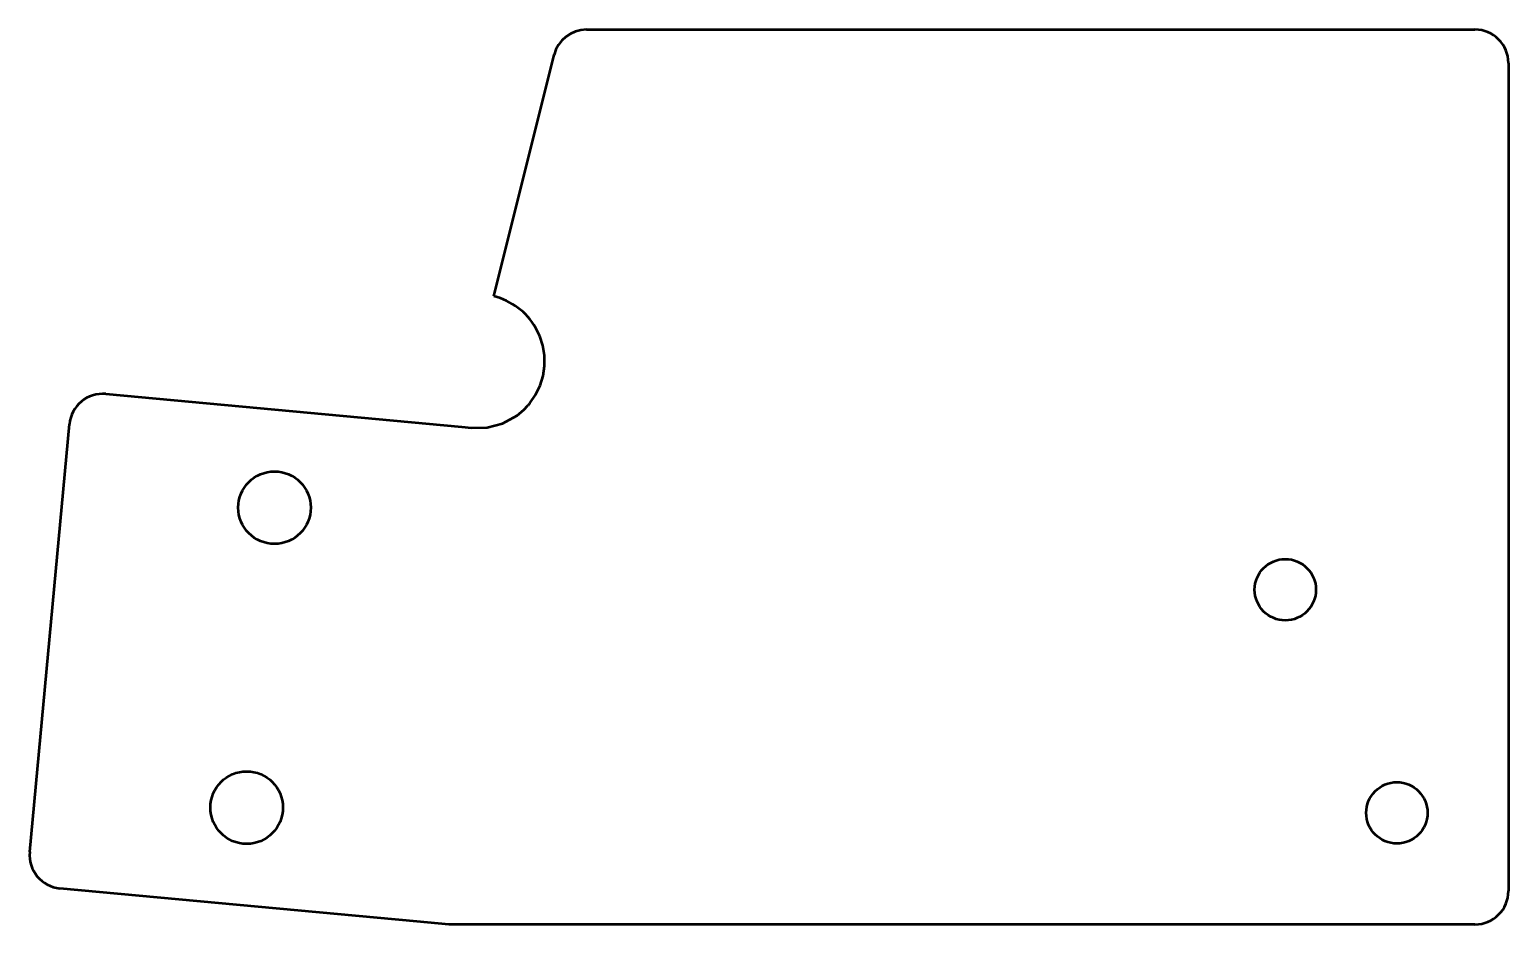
# Model space of a CAD drawing. Header units: millimetres. Extents: x 1 to 266, y 1 to 162.
import ezdxf

# ---------------------------------------------------------------- set-up
doc = ezdxf.new("R2010")
doc.units = ezdxf.units.MM
doc.layers.add('Contour', color=7, linetype='Continuous', lineweight=50)

msp = doc.modelspace()

# ---------------------------------------------------------------- linework, layer by layer
at = {"layer": 'Contour'}
for p, q in [((101.19, 161.64), (260.47, 161.64)), ((84.58, 113.84), (95.37, 157.09)), ((266.47, 155.64), (266.47, 7.24)), ((92.8, 106.7), (92.05, 108.23)), ((93.34, 105.03), (92.8, 106.7)), ((93.63, 103.23), (93.34, 105.03)), ((93.39, 99.59), (93.65, 101.39)), ((93.65, 101.39), (93.63, 103.23)), ((92.87, 97.87), (93.39, 99.59)), ((14.99, 96.33), (78.83, 90.41)), ((91.02, 94.66), (92.06, 96.18)), ((92.06, 96.18), (92.87, 97.87)), ((88.74, 92.49), (89.92, 93.47)), ((89.92, 93.47), (90.69, 94.27)), ((1.35, 14.24), (8.46, 90.91)), ((78.83, 90.41), (80.57, 90.24)), ((80.57, 90.24), (83.35, 90.31)), ((83.35, 90.31), (86.11, 91.04)), ((86.11, 91.04), (88.74, 92.49)), ((70.77, 1.77), (6.77, 7.71)), ((76.47, 1.24), (70.77, 1.77)), ((82.23, 1.24), (76.47, 1.24)), ((260.47, 1.24), (82.23, 1.24))]:
    msp.add_line(p, q, dxfattribs=at)
for centre, radius in [((45.24, 75.95), 6.5), ((226.47, 61.24), 5.5), ((40.25, 22.18), 6.5), ((246.47, 21.24), 5.5)]:
    msp.add_circle(centre, radius, dxfattribs=at)
for centre, radius, start, end in [((101.19, 155.64), 6, 90, 166), ((260.47, 155.64), 6, 0, 90), ((81.68, 102.19), 12, 30.1931, 76), ((14.44, 90.35), 6, 84.7, 174.7), ((81.68, 102.19), 12, 318.7057, 321.0931), ((7.33, 13.68), 6, 174.7, 264.7), ((260.47, 7.24), 6, 270, 360)]:
    msp.add_arc(centre, radius, start, end, dxfattribs=at)

doc.saveas('drawing.dxf')
